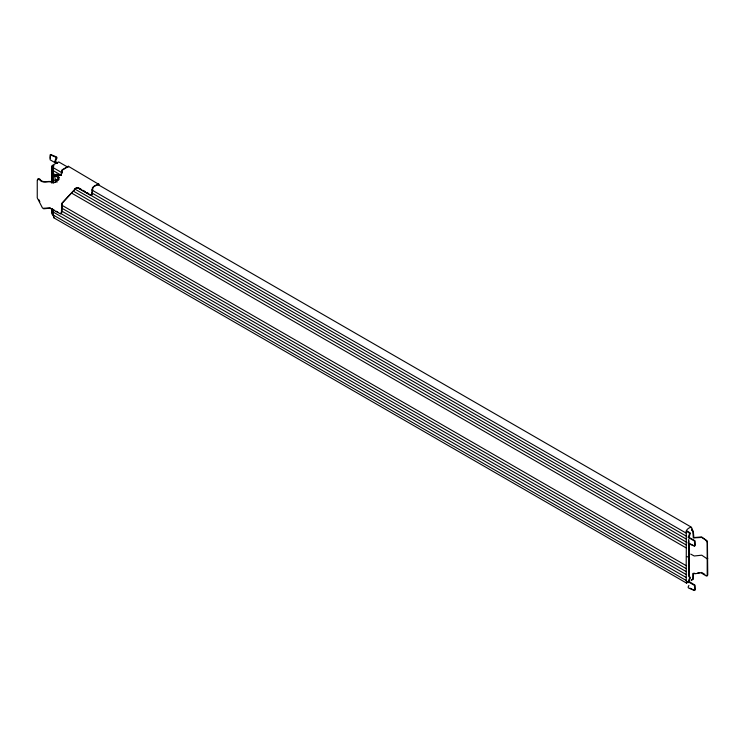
<?xml version="1.0" encoding="UTF-8"?>
<svg xmlns="http://www.w3.org/2000/svg" width="745" height="745" viewBox="0 0 745 745"><rect width="100%" height="100%" fill="white"/><g stroke="black" fill="none" stroke-linecap="round" stroke-linejoin="round"><path stroke-width="1.12" d="M62.198 172.635L62.198 170.624M56.899 180.188L56.192 181.938L53.705 182.693C49.291 179.322 43.331 184.518 39.643 178.949L38.33 178.781L37.762 180.048M54.599 176.043L55.279 179.387L56.266 180.337L57.933 180.188L58.985 179.582L58.985 177.366L57.318 175.289L54.599 176.043L57.318 175.289M58.985 177.366L57.933 177.971L57.933 180.188M691.695 579.647L691.183 580.541M688.902 541.038L688.091 542.779L688.548 543.636L694.536 546.141L694.536 541.093L688.129 537.322L689.702 533.383L686.555 531.269M688.902 585.421L688.091 587.153L688.548 588.01L694.536 590.524L694.536 585.468L688.129 581.705L689.702 577.766L688.753 576.323L688.753 539.045M92.073 194.845C93.144 189.705 91.207 185.058 98.582 184.825M688.566 582.05L686.48 583.065L686.313 580.541L53.342 215.091L53.463 210.137M686.192 533.131C684.366 529.546 693.669 524.07 691.695 530.095M686.192 536.083L686.313 533.206L91.635 189.863M686.192 539.045L686.313 536.158L91.635 192.825M686.192 542.006L686.313 539.119L77.527 187.638M686.192 544.958L686.313 542.081L74.5 188.848M686.192 547.92L686.313 545.033L73.494 191.223M686.192 565.669L686.313 547.994L71.473 193.02M686.192 568.631L686.313 565.744L61.397 204.959M686.192 571.592L686.313 568.705L61.397 207.911M686.192 574.544L686.313 571.666L61.397 210.872M686.192 577.505L686.313 574.618L60.392 213.247M686.192 580.467L686.313 577.58L53.342 212.129M55.074 175.578L55.838 174.516L59.023 175.401L60.922 174.991L61.984 169.907L68.298 166.256L99.094 184.527M55.586 175.28L56.35 174.218L59.535 175.103L61.435 174.693M62.356 170.121L67.581 166.927M61.099 213.619L61.937 212.185L62.31 203.05L76.595 187.638L78.272 187.591M689.265 557.39L686.788 556.552M707.75 558.61L707.201 558.88L701.753 555.193L694.247 555.984L690.717 554.112M697.814 572.877L699.825 572.56M98.787 183.866L92.473 187.507L91.551 195.143L90.126 195.032L77.759 187.889L76.083 187.936L61.798 203.348L61.425 212.483L60.587 213.908L49.896 208.2L43.741 208.786L42.456 207.957L37.25 197.872L37.25 180.337L37.818 179.07L39.131 179.247C42.819 184.816 48.779 179.61 53.193 182.981L56.257 181.64L56.089 179.284M67.758 167.131L58.687 161.898L53.975 164.431L53.342 167.755L62.412 172.989M53.463 215.165L53.975 217.68M691.546 529.444L692.822 531.66L693.334 537.881L701.753 537.443L706.027 540.339L707.201 542.611L707.201 575.159L706.856 575.969L706.027 575.838L701.017 572.812L694.992 573.743L692.99 573.361L692.822 579.005L692.45 579.833L691.546 579.74M694.033 545.778L695.011 545.824L695.411 544.977L695.011 540.777L689.023 537.396L690.382 533.066L687.151 531.027M53.593 165.241L52.699 165.167L52.318 165.977L52.318 181.761M53.081 165.539L52.187 165.465L51.805 166.275L51.805 183.186M692.058 579.442L692.962 579.536L693.334 578.707L693.334 573.38M50.409 207.902L43.573 208.246M694.107 573.231L694.806 573.343M706.577 575.568L707.405 575.699L707.75 574.879L707.405 541.056L701.622 536.931L693.846 537.583L693.334 531.371L692.058 529.146M701.622 572.43L704.872 574.414M55.111 162.717L50.139 159.821L50.139 154.802L56.117 157.288L54.813 161.767L57.225 163.22M689.023 543.31L693.027 545.284M690.028 588.187L694.033 590.161L695.011 590.198L695.411 589.351L695.011 585.151L688.79 581.351L690.41 577.869L689.265 576.025L689.265 543.133M97.986 184.592L691.537 527.274M57.738 162.931L55.363 161.442L57.048 157.828L56.583 156.971L50.613 154.476L50.194 158.266M61.397 175.373L53.342 170.717L53.463 167.83M79.221 188.14L81.131 189.239M83.03 190.338L84.93 191.437M86.83 192.536L88.739 193.635M56.359 175.42L53.342 173.669L53.463 170.791M57.365 181.92L53.342 179.592L53.463 173.743M53.463 182.618L53.463 179.666M52.308 208.991L54.199 210.09M56.099 211.18L57.998 212.278M686.555 581.566L688.445 582.655M53.631 217.698L686.48 583.065M57.933 177.971L56.266 175.894M53.081 215.836L51.805 213.61L51.805 209.103M38.805 199.595L39.839 201.616M68.298 166.256L68.605 166.927M52.318 208.805L52.318 213.321"/></g></svg>
